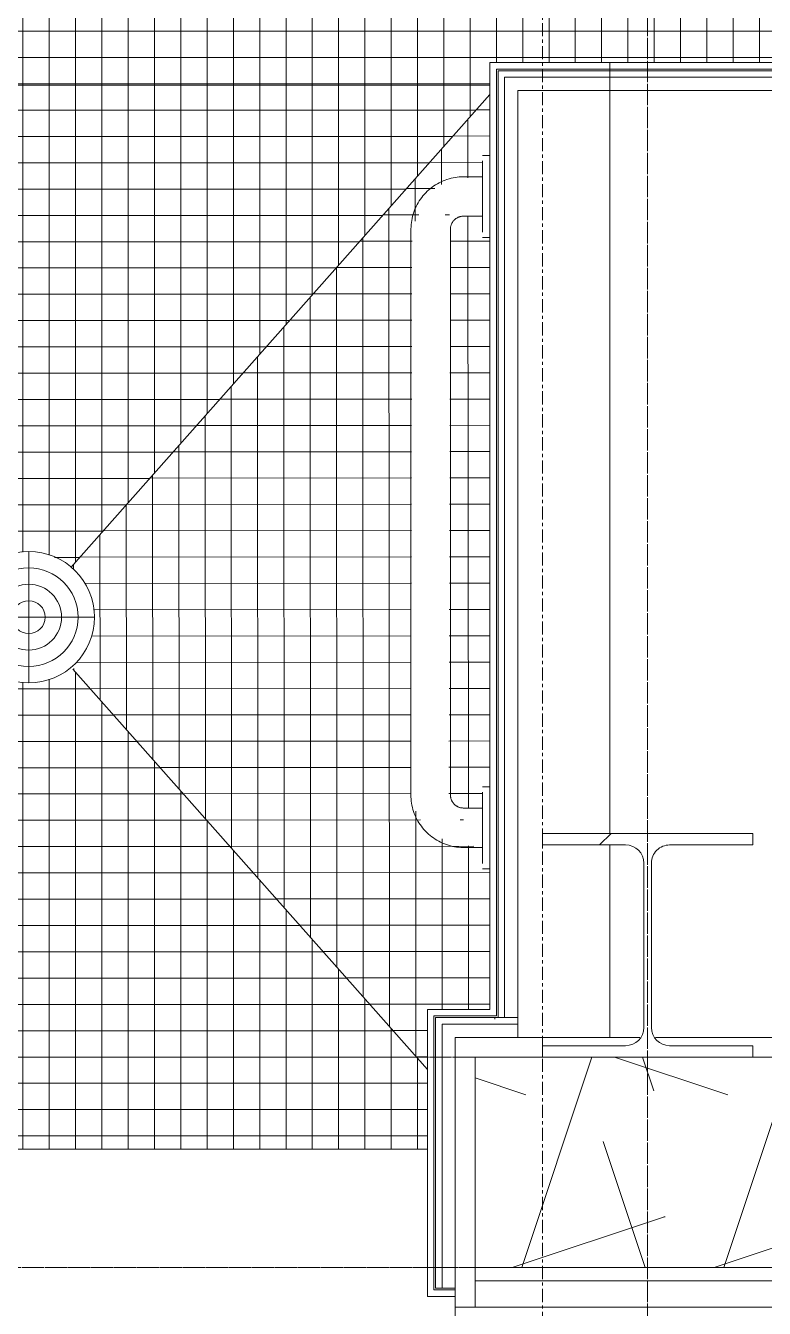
# Model space of a CAD drawing. Header units: inches. Extents: x 25369 to 33163, y -23509 to -20274.
# Drawn here: x 31598.85 to 31626.93, y -22796.85 to -22748.09 of the extents above; entities that cross this region are included whole.
import ezdxf

# ---------------------------------------------------------------- set-up
doc = ezdxf.new("R2010")
doc.units = ezdxf.units.IN
doc.header["$MEASUREMENT"] = 0
doc.linetypes.add('Grid Line 1_2_', pattern=[0.875, 0.5, -0.125, 0.125, -0.125])
for name, color, linetype, lineweight in [('A-FLOR', 192, 'Continuous', 13), ('A-FLOR-PATT', 8, 'Continuous', 13), ('A-WALL', 113, 'Continuous', 13), ('A-WALL-PATT', 111, 'Continuous', 25), ('C-TOPO', 7, 'Continuous', 13), ('I-WALL', 2, 'Continuous', 13), ('L-SITE-WALL', 31, 'Continuous', 13), ('P-SANR-FIXT', 6, 'Continuous', 13), ('Q-SPCQ', 91, 'Continuous', 13), ('S-COLS', 52, 'Continuous', 13), ('S-GRID', 1, 'Continuous', 9)]:
    doc.layers.add(name, color=color, linetype=linetype, lineweight=lineweight)

# ---------------------------------------------------------------- blocks, each defined once
blk = doc.blocks.new('817_Grab_Bars - 8170-001240-25748-Overall Floor Plan')
at = {"layer": 'Q-SPCQ', "color": 43, "lineweight": 9}
for p, q in [((25685.39, -22753.022), (25685.109, -22753.022)), ((25685.109, -22754.584), (25685.109, -22753.231)), ((25685.109, -22753.834), (25684.39, -22753.834)), ((25685.109, -22755.937), (25685.109, -22754.584)), ((25684.39, -22755.334), (25685.109, -22755.334)), ((25682.39, -22755.834), (25682.39, -22777.334)), ((25683.89, -22777.334), (25683.89, -22755.834)), ((25685.109, -22756.147), (25685.39, -22756.147)), ((25685.39, -22777.022), (25685.109, -22777.022)), ((25685.109, -22778.584), (25685.109, -22777.231)), ((25685.109, -22777.834), (25684.39, -22777.834)), ((25685.109, -22779.937), (25685.109, -22778.584)), ((25684.39, -22779.334), (25685.109, -22779.334)), ((25685.109, -22780.147), (25685.39, -22780.147))]:
    blk.add_line(p, q, dxfattribs=at)
at = {"layer": 'Q-SPCQ', "color": 43, "lineweight": 9, "flags": 128}
for points in [[(25684.39, -22753.834), (25684.31, -22753.836), (25684.23, -22753.84), (25684.151, -22753.848), (25684.072, -22753.86), (25683.993, -22753.874), (25683.915, -22753.891), (25683.838, -22753.912), (25683.761, -22753.936), (25683.686, -22753.962), (25683.611, -22753.992), (25683.538, -22754.025), (25683.467, -22754.06), (25683.396, -22754.098), (25683.328, -22754.14), (25683.261, -22754.183), (25683.196, -22754.23), (25683.133, -22754.279), (25683.071, -22754.33), (25683.012, -22754.384), (25682.956, -22754.441), (25682.901, -22754.499), (25682.849, -22754.56), (25682.799, -22754.622), (25682.752, -22754.687), (25682.707, -22754.753), (25682.665, -22754.822), (25682.626, -22754.891), (25682.59, -22754.963), (25682.557, -22755.035), (25682.526, -22755.109), (25682.499, -22755.184), (25682.474, -22755.261), (25682.453, -22755.338), (25682.434, -22755.416), (25682.419, -22755.494), (25682.407, -22755.573), (25682.398, -22755.653), (25682.393, -22755.733), (25682.39, -22755.812), (25682.39, -22755.834)], [(25683.89, -22755.834), (25683.891, -22755.814), (25683.892, -22755.794), (25683.894, -22755.774), (25683.897, -22755.754), (25683.9, -22755.735), (25683.905, -22755.715), (25683.91, -22755.696), (25683.916, -22755.677), (25683.922, -22755.658), (25683.93, -22755.639), (25683.938, -22755.621), (25683.947, -22755.603), (25683.956, -22755.586), (25683.967, -22755.568), (25683.978, -22755.552), (25683.989, -22755.535), (25684.001, -22755.52), (25684.014, -22755.504), (25684.028, -22755.49), (25684.042, -22755.475), (25684.056, -22755.462), (25684.072, -22755.449), (25684.087, -22755.436), (25684.103, -22755.424), (25684.12, -22755.413), (25684.137, -22755.403), (25684.155, -22755.393), (25684.172, -22755.384), (25684.191, -22755.376), (25684.209, -22755.368), (25684.228, -22755.361), (25684.247, -22755.355), (25684.266, -22755.35), (25684.286, -22755.345), (25684.305, -22755.341), (25684.325, -22755.338), (25684.345, -22755.336), (25684.365, -22755.335), (25684.385, -22755.334), (25684.39, -22755.334)], [(25682.39, -22777.334), (25682.392, -22777.414), (25682.397, -22777.494), (25682.405, -22777.573), (25682.416, -22777.653), (25682.43, -22777.731), (25682.448, -22777.809), (25682.468, -22777.887), (25682.492, -22777.963), (25682.518, -22778.039), (25682.548, -22778.113), (25682.581, -22778.186), (25682.616, -22778.258), (25682.655, -22778.328), (25682.696, -22778.396), (25682.74, -22778.463), (25682.786, -22778.528), (25682.835, -22778.592), (25682.887, -22778.653), (25682.941, -22778.712), (25682.997, -22778.769), (25683.055, -22778.823), (25683.116, -22778.876), (25683.179, -22778.925), (25683.243, -22778.972), (25683.31, -22779.017), (25683.378, -22779.059), (25683.448, -22779.098), (25683.519, -22779.134), (25683.592, -22779.168), (25683.666, -22779.198), (25683.741, -22779.226), (25683.817, -22779.25), (25683.894, -22779.271), (25683.972, -22779.29), (25684.05, -22779.305), (25684.129, -22779.317), (25684.209, -22779.326), (25684.289, -22779.331), (25684.369, -22779.334), (25684.39, -22779.334)], [(25684.39, -22777.834), (25684.37, -22777.834), (25684.35, -22777.832), (25684.33, -22777.83), (25684.311, -22777.828), (25684.291, -22777.824), (25684.271, -22777.82), (25684.252, -22777.815), (25684.233, -22777.809), (25684.214, -22777.802), (25684.196, -22777.795), (25684.177, -22777.786), (25684.159, -22777.778), (25684.142, -22777.768), (25684.125, -22777.758), (25684.108, -22777.747), (25684.092, -22777.735), (25684.076, -22777.723), (25684.061, -22777.71), (25684.046, -22777.696), (25684.032, -22777.682), (25684.018, -22777.668), (25684.005, -22777.653), (25683.992, -22777.637), (25683.981, -22777.621), (25683.969, -22777.604), (25683.959, -22777.587), (25683.949, -22777.57), (25683.94, -22777.552), (25683.932, -22777.534), (25683.924, -22777.515), (25683.917, -22777.496), (25683.911, -22777.477), (25683.906, -22777.458), (25683.901, -22777.439), (25683.898, -22777.419), (25683.894, -22777.399), (25683.892, -22777.379), (25683.891, -22777.359), (25683.89, -22777.339), (25683.89, -22777.334)]]:
    blk.add_lwpolyline(points, dxfattribs=at)
blk = doc.blocks.new('Floor Drain - Round - 5_ Strainer - 3_ Drain-418833-Overall Floor Plan')
at = {"layer": 'P-SANR-FIXT', "color": 43, "lineweight": 9}
for p, q in [((0, 2.5), (0, -2.5)), ((-2.5, 0), (2.5, 0))]:
    blk.add_line(p, q, dxfattribs=at)
for radius in [2.5, 1.875, 1.25, 0.625]:
    blk.add_circle((0, 0), radius, dxfattribs=at)
for start, end in [(360, 180), (180, 360)]:
    blk.add_arc((0, 0), 2.5, start, end, dxfattribs=at)
blk = doc.blocks.new('Locker Rooms and Restrooms_rvt-2-Overall Floor Plan')
at = {"layer": 'A-FLOR-PATT', "lineweight": 9}
h = blk.add_hatch(dxfattribs=at)
h.set_pattern_fill('FP_75', color=43, style=0, pattern_type=2)
h.set_pattern_definition([(180, (31990.744, -22714.297), (-1e-16, -1), []), (270, (31990.744, -22714.297), (1, 6e-17), [])])
h.paths.add_polyline_path([(25559.265, -22749.166), (25559.343, -22749.479), (25559.328, -22749.416)], flags=0)
h.paths.add_polyline_path([(25601.39, -22749.041), (25601.468, -22749.354), (25601.453, -22749.291)], flags=0)
h.paths.add_polyline_path([(25643.515, -22749.041), (25643.593, -22749.354), (25643.578, -22749.291)], flags=0)
h.paths.add_polyline_path([(25655.328, -22696.49), (25655.391, -22696.24), (25655.328, -22696.24)], flags=0)
h.paths.add_polyline_path([(25521.39, -22750.354), (25559.015, -22750.354), (25559.015, -22749.166), (25564.64, -22749.166), (25564.64, -22750.354), (25601.14, -22750.354), (25601.14, -22749.041), (25606.765, -22749.041), (25606.765, -22750.354), (25643.265, -22750.354), (25643.265, -22749.041), (25648.89, -22749.041), (25648.89, -22750.354), (25685.39, -22750.354), (25685.39, -22749.49), (25700.828, -22749.49), (25700.828, -22750.354), (25737.265, -22750.354), (25737.265, -22695.928), (25737.14, -22695.928), (25737.078, -22696.178), (25736.828, -22696.24), (25736.828, -22696.49), (25655.078, -22696.49), (25655.078, -22695.428), (25609.203, -22695.428), (25609.203, -22696.49), (25522.515, -22696.49), (25522.515, -22696.178), (25522.265, -22696.178), (25522.203, -22695.928), (25521.953, -22695.928), (25521.953, -22695.428), (25521.39, -22695.428), (25521.39, -22724.132)], flags=0)
h.paths.add_polyline_path([(25700.515, -22749.803), (25700.578, -22749.74), (25700.515, -22749.74), (25700.265, -22749.803)], flags=0)
h.paths.add_polyline_path([(25564.078, -22749.479), (25564.39, -22749.4), (25564.328, -22749.416)], flags=0)
h.paths.add_polyline_path([(25648.328, -22749.354), (25648.64, -22749.275), (25648.578, -22749.291)], flags=0)
h.paths.add_polyline_path([(25606.203, -22749.354), (25606.515, -22749.275), (25606.453, -22749.291)], flags=0)
h.paths.add_polyline_path([(25608.89, -22696.178), (25608.932, -22696.094), (25608.89, -22695.928)], flags=0)
h = blk.add_hatch(dxfattribs=at)
h.set_pattern_fill('FP_71', color=43, style=0, pattern_type=2)
h.set_pattern_definition([(0, (31596.744, -22737.304), (0, 1), []), (90, (31596.744, -22737.304), (-1, 6e-17), [])])
h.paths.add_polyline_path([(25666.007, -22768.919), (25666.09, -22768.81), (25666.608, -22768.413), (25667.211, -22768.163), (25667.858, -22768.078), (25668.505, -22768.163), (25669.108, -22768.413), (25669.5, -22768.646), (25685.39, -22750.706), (25685.39, -22750.354), (25648.89, -22750.354), (25648.89, -22752.974), (25665.981, -22768.894)], flags=0)
h = blk.add_hatch(dxfattribs=at)
h.set_pattern_fill('FP_70', color=43, style=0, pattern_type=2)
h.set_pattern_definition([(270.045, (31820.5, -22553.125), (0.99999969, 0.0007854), []), (0.045, (31820.5, -22553.125), (-0.0007854, 0.99999969), [])])
h.paths.add_polyline_path([(25683.265, -22785.49), (25683.343, -22785.803), (25683.328, -22785.74)], flags=0)
h.paths.add_polyline_path([(25682.47, -22777.752), (25682.545, -22777.658), (25682.474, -22777.658)], flags=0)
h.paths.add_polyline_path([(25683.973, -22753.914), (25684.066, -22753.989), (25684.066, -22753.918)], flags=0)
h.paths.add_polyline_path([(25683.015, -22787.769), (25683.015, -22785.49), (25685.39, -22785.49), (25685.39, -22779.937), (25685.109, -22779.937), (25685.109, -22779.309), (25684.1, -22779.234), (25684.048, -22779.092), (25684.037, -22779.05), (25683.761, -22779.047), (25683.608, -22779.006), (25683.503, -22778.997), (25682.988, -22778.637), (25682.687, -22778.188), (25682.47, -22777.752), (25682.39, -22777.334), (25682.432, -22755.834), (25682.491, -22755.834), (25682.492, -22755.543), (25682.632, -22755.492), (25682.674, -22755.481), (25682.694, -22755.183), (25682.753, -22755.111), (25682.694, -22755.009), (25683.087, -22754.432), (25683.536, -22754.131), (25684.066, -22753.902), (25685.053, -22753.86), (25685.109, -22753.803), (25685.109, -22753.231), (25685.39, -22753.182), (25685.39, -22750.706), (25669.464, -22768.686), (25669.626, -22768.81), (25670.023, -22769.328), (25670.273, -22769.931), (25670.358, -22770.578), (25670.273, -22771.225), (25670.023, -22771.828), (25669.546, -22772.562), (25682.603, -22787.303)], flags=0)
h.paths.add_polyline_path([(25685.39, -22786.053), (25685.64, -22785.74), (25685.629, -22785.814)], flags=0)
h.paths.add_polyline_path([(25683.33, -22778.781), (25683.505, -22778.737), (25683.261, -22778.675), (25683.325, -22778.773)], flags=0)
h.paths.add_polyline_path([(25684.39, -22778.39), (25684.39, -22778.209), (25684.224, -22778.311)], flags=0)
h.paths.add_polyline_path([(25684.113, -22778.124), (25684.074, -22777.987), (25683.915, -22777.935), (25683.829, -22777.875), (25683.748, -22778.009), (25683.994, -22778.104), (25684.04, -22778.112)], flags=0)
h.paths.add_polyline_path([(25684.39, -22778.054), (25684.39, -22777.935), (25684.144, -22777.976)], flags=0)
h.paths.add_polyline_path([(25684.39, -22755.234), (25684.39, -22755.114), (25684.144, -22755.192)], flags=0)
h.paths.add_polyline_path([(25683.748, -22755.588), (25683.79, -22755.359), (25683.865, -22755.302), (25683.762, -22755.136), (25683.62, -22755.438), (25683.671, -22755.572), (25683.718, -22755.582)], flags=0)
h.paths.add_polyline_path([(25683.79, -22755.834), (25683.718, -22755.684), (25683.762, -22755.834)], flags=0)
h.paths.add_polyline_path([(25683.79, -22777.334), (25683.671, -22777.334), (25683.77, -22777.452)], flags=0)
h.paths.add_polyline_path([(25684.39, -22777.935), (25684.39, -22777.86), (25685.109, -22777.803), (25685.109, -22777.231), (25685.39, -22777.231), (25685.39, -22755.937), (25685.109, -22755.937), (25685.109, -22755.309), (25684.098, -22755.339), (25683.865, -22755.612), (25683.873, -22755.834), (25683.89, -22755.834), (25683.829, -22777.334), (25683.79, -22777.334), (25683.89, -22777.621), (25684.168, -22777.86)], flags=0)
h.paths.add_polyline_path([(25683.413, -22777.5), (25683.413, -22777.334), (25683.354, -22777.374)], flags=0)
h.paths.add_polyline_path([(25683.515, -22755.834), (25683.413, -22755.668), (25683.413, -22755.834), (25683.502, -22755.834)], flags=0)
h.paths.add_polyline_path([(25682.951, -22755.027), (25683.049, -22754.705), (25682.946, -22754.867)], flags=0)
h.paths.add_polyline_path([(25684.39, -22754.959), (25684.39, -22754.778), (25684.265, -22754.882)], flags=0)
h = blk.add_hatch(dxfattribs=at)
h.set_pattern_fill('FP_69', color=43, style=0, pattern_type=2)
h.set_pattern_definition([(0, (31597.744, -22772.3), (0, 1), []), (90, (31597.744, -22772.3), (-1, 6e-17), [])])
h.paths.add_polyline_path([(25662.119, -22790.803), (25683.015, -22790.803), (25683.015, -22787.769), (25669.464, -22772.47), (25669.108, -22772.743), (25668.505, -22772.993), (25667.788, -22773.069), (25667.211, -22772.993), (25666.355, -22772.549), (25665.952, -22772.289), (25646.078, -22790.803), (25648.89, -22790.803)], flags=0)
at = {"layer": 'A-FLOR', "color": 43, "lineweight": 9}
for p, q in [((25648.882, -22750.354), (25685.39, -22750.354)), ((25648.882, -22750.354), (25685.39, -22750.354)), ((25685.39, -22750.706), (25669.464, -22768.686)), ((25683.015, -22787.769), (25669.534, -22772.549)), ((25683.015, -22790.803), (25646.078, -22790.803))]:
    blk.add_line(p, q, dxfattribs=at)
at = {"layer": 'A-WALL', "color": 7}
for p, q in [((25685.703, -22749.74), (25685.64, -22749.74)), ((25685.64, -22749.74), (25685.64, -22785.74)), ((25689.953, -22749.74), (25685.703, -22749.74)), ((25685.953, -22749.803), (25685.703, -22749.803)), ((25685.703, -22749.803), (25685.703, -22785.803)), ((25689.953, -22749.803), (25685.953, -22749.803)), ((25689.953, -22749.74), (25689.953, -22749.49)), ((25689.953, -22749.49), (25689.953, -22749.74)), ((25689.953, -22749.803), (25689.953, -22749.74)), ((25696.265, -22749.74), (25689.953, -22749.74)), ((25689.953, -22749.74), (25689.953, -22749.803)), ((25689.953, -22750.053), (25689.953, -22749.803)), ((25696.265, -22749.803), (25689.953, -22749.803)), ((25689.953, -22749.803), (25689.953, -22750.053)), ((25686.453, -22750.053), (25685.953, -22750.053)), ((25685.953, -22750.053), (25685.953, -22785.803)), ((25689.953, -22750.053), (25686.453, -22750.053)), ((25689.953, -22750.553), (25689.953, -22750.053)), ((25696.265, -22750.053), (25689.953, -22750.053)), ((25689.953, -22750.053), (25689.953, -22750.553)), ((25686.453, -22750.553), (25686.453, -22785.803)), ((25689.953, -22750.553), (25686.453, -22750.553)), ((25683.265, -22785.74), (25683.328, -22785.74)), ((25683.265, -22796.156), (25683.265, -22785.74)), ((25683.328, -22785.74), (25684.078, -22785.74)), ((25683.328, -22785.803), (25683.578, -22785.803)), ((25683.328, -22796.093), (25683.328, -22785.803)), ((25683.578, -22785.803), (25684.078, -22785.803)), ((25684.078, -22785.74), (25685.39, -22785.74)), ((25684.078, -22785.803), (25685.39, -22785.803)), ((25685.64, -22785.74), (25685.39, -22785.74)), ((25685.64, -22785.803), (25685.39, -22785.803)), ((25685.703, -22785.803), (25685.64, -22785.803)), ((25685.953, -22785.803), (25685.703, -22785.803)), ((25686.453, -22785.803), (25685.953, -22785.803)), ((25686.453, -22785.803), (25686.453, -22786.053)), ((25686.453, -22785.803), (25686.453, -22786.053)), ((25683.578, -22786.053), (25684.078, -22786.053)), ((25683.578, -22796.093), (25683.578, -22786.053)), ((25684.078, -22786.053), (25685.39, -22786.053)), ((25686.453, -22786.053), (25685.39, -22786.053)), ((25686.453, -22786.053), (25686.453, -22786.553)), ((25686.453, -22786.053), (25686.453, -22786.553)), ((25683.265, -22796.156), (25683.328, -22796.156)), ((25683.328, -22796.093), (25684.078, -22796.093)), ((25683.328, -22796.156), (25684.078, -22796.156))]:
    blk.add_line(p, q, dxfattribs=at)
at = {"layer": 'I-WALL', "color": 7}
for p, q in [((25685.64, -22749.49), (25685.39, -22749.49)), ((25685.39, -22749.49), (25685.39, -22785.49)), ((25689.953, -22749.49), (25685.64, -22749.49)), ((25696.265, -22749.49), (25689.953, -22749.49)), ((25689.953, -22778.803), (25689.953, -22750.553)), ((25689.953, -22750.553), (25696.265, -22750.553)), ((25689.953, -22786.553), (25689.953, -22779.236)), ((25683.015, -22785.49), (25683.015, -22796.406)), ((25683.265, -22785.49), (25683.015, -22785.49)), ((25684.078, -22785.49), (25683.265, -22785.49)), ((25685.39, -22785.49), (25684.078, -22785.49)), ((25684.078, -22786.553), (25685.39, -22786.553)), ((25684.078, -22796.093), (25684.078, -22786.553)), ((25685.39, -22786.553), (25686.453, -22786.553)), ((25686.453, -22786.553), (25689.953, -22786.553)), ((25684.078, -22796.156), (25684.078, -22796.093)), ((25684.078, -22796.406), (25684.078, -22796.156)), ((25683.015, -22796.406), (25683.265, -22796.406)), ((25683.265, -22796.406), (25684.078, -22796.406))]:
    blk.add_line(p, q, dxfattribs=at)
at = {"color": 43, "lineweight": 9}
for name, p in [('817_Grab_Bars - 8170-001240-25748-Overall Floor Plan', (0, 0)), ('Floor Drain - Round - 5_ Strainer - 3_ Drain-418833-Overall Floor Plan', (25667.858, -22770.578))]:
    blk.add_blockref(name, p, dxfattribs=at)
blk = doc.blocks.new('Struct_Xcel_Sports Complex_rvt-2-Overall Floor Plan')
at = {"layer": 'L-SITE-WALL', "color": 43, "lineweight": 9}
blk.add_line((25521.39, -22790.803), (25683.015, -22790.803), dxfattribs=at)
blk = doc.blocks.new('W-Wide Flange-Column - B2_F-1401326-Overall Floor Plan')
at = {"layer": 'S-COLS', "lineweight": 9}
h = blk.add_hatch(dxfattribs=at)
h.set_pattern_fill('FP_13', color=253, style=0, pattern_type=2)
h.set_pattern_definition([(225, (31622.494, -22783.053), (19.00703, -19.00703), []), (225, (31622.494, -22811.853), (19.00703, -19.00703), [])])
h.paths.add_polyline_path([(-4, 4.25), (-4, 3.816), (-0.836, 3.816), (-0.347, 3.614), (-0.145, 3.125), (-0.145, -3.125), (-0.347, -3.614), (-0.836, -3.816), (-4, -3.816), (-4, -4.25), (4, -4.25), (4, -3.816), (0.836, -3.816), (0.347, -3.614), (0.145, -3.125), (0.145, 3.125), (0.347, 3.614), (0.836, 3.816), (4, 3.816), (4, 4.25)], flags=0)
at = {"layer": 'S-COLS', "color": 7}
for p, q in [((4, 4.25), (-4, 4.25)), ((-4, 4.25), (-4, 3.816)), ((4, 3.816), (4, 4.25)), ((-4, 3.816), (-0.836, 3.816)), ((0.836, 3.816), (4, 3.816)), ((-0.145, 3.125), (-0.145, -3.125)), ((0.145, -3.125), (0.145, 3.125)), ((-0.836, -3.816), (-4, -3.816)), ((-4, -3.816), (-4, -4.25)), ((4, -3.816), (0.836, -3.816)), ((4, -4.25), (4, -3.816)), ((-4, -4.25), (4, -4.25))]:
    blk.add_line(p, q, dxfattribs=at)
for centre, start, end in [((-0.836, 3.125), 0, 90), ((0.836, 3.125), 90, 180), ((-0.836, -3.125), 270, 0), ((0.836, -3.125), 180, 270)]:
    blk.add_arc(centre, 0.691, start, end, dxfattribs=at)

msp = doc.modelspace()

# ---------------------------------------------------------------- hatches: boundary and pattern name
at = {"layer": 'A-WALL-PATT', "lineweight": 9}
h = msp.add_hatch(dxfattribs=at)
h.set_pattern_fill('FP_18', color=253, style=0, pattern_type=2)
h.set_pattern_definition([(161.57, (5932.064, 0.96), (-7.6802237, -0.0009796), [0, -54.643, 6.067, 0]), (18.43, (5930.144, 0.96), (-7.6802237, 0.0009796), [0, -54.643, 6.067, 0]), (108.43, (5932.064, 0.96), (3.8382953, -19.20136532), [18.211, -42.499]), (71.57, (5930.144, 0.96), (3.8382953, 19.20136532), [18.211, -42.499])])
h.paths.add_polyline_path([(31727.931, -22795.303), (31727.931, -22787.303), (31615.931, -22787.303), (31615.931, -22795.303), (31698.5, -22795.303)], flags=0)
h = msp.add_hatch(dxfattribs=at)
h.set_pattern_fill('FP_20', color=253, style=0, pattern_type=2)
h.set_pattern_definition([(0, (5931.104, 0), (30.72, 7.68), [2.534, -20.506, 2.534, -20.506, -122.88]), (0, (5931.104, 0), (30.72, 7.68), [-46.08, 2.534, -43.546, 2.534, -20.506, -53.76]), (0, (5931.104, 0), (30.72, 7.68), [-115.2, 2.534, -12.826, 2.534, -35.866]), (120, (5942.624, 3.84), (-22.0110751, 22.7643004), [2.534, -20.506, 2.534, -20.506, -122.88]), (120, (5942.624, 3.84), (-22.0110751, 22.7643004), [-46.08, 2.534, -43.546, 2.534, -20.506, -53.76]), (120, (5942.624, 3.84), (-22.0110751, 22.7643004), [-115.2, 2.534, -12.826, 2.534, -35.866]), (240, (5946.464, 19.2), (-8.7089249, -30.4443004), [2.534, -20.506, 2.534, -20.506, -122.88]), (240, (5946.464, 19.2), (-8.7089249, -30.4443004), [-46.08, 2.534, -43.546, 2.534, -20.506, -53.76]), (240, (5946.464, 19.2), (-8.7089249, -30.4443004), [-115.2, 2.534, -12.826, 2.534, -35.866])])
h.paths.add_polyline_path([(31727.931, -22795.803), (31727.931, -22795.303), (31615.931, -22795.303), (31615.931, -22795.803), (31698.5, -22795.803)], flags=0)
h = msp.add_hatch(dxfattribs=at)
h.set_pattern_fill('FP_21', color=253, style=0, pattern_type=2)
h.set_pattern_definition([(0, (5931.104, 0), (0, 24), []), (90, (5931.104, 0), (-24, 1e-15), [])])
h.paths.add_polyline_path([(31663.408, -22796.803), (31727.931, -22796.803), (31727.931, -22795.803), (31615.931, -22795.803), (31615.931, -22796.803), (31645.861, -22796.803)], flags=0)

# ---------------------------------------------------------------- linework, layer by layer
at = {"layer": 'A-WALL', "color": 7}
for p, q in [((31622.194, -22786.553), (31615.181, -22786.553)), ((31615.181, -22786.553), (31615.181, -22798.615)), ((31668.369, -22786.553), (31622.794, -22786.553)), ((31615.931, -22787.303), (31615.931, -22796.803)), ((31618.494, -22787.303), (31615.931, -22787.303)), ((31727.931, -22787.303), (31626.494, -22787.303)), ((31727.931, -22795.303), (31615.931, -22795.303)), ((31727.931, -22795.803), (31615.931, -22795.803)), ((31728.681, -22796.803), (31615.181, -22796.803))]:
    msp.add_line(p, q, dxfattribs=at)
at = {"layer": 'C-TOPO', "color": 43, "lineweight": 9}
msp.add_line((31614.119, -22790.802), (31452.494, -22790.802), dxfattribs=at)
at = {"layer": 'S-GRID', "linetype": 'Grid Line 1_2_'}
for p, q in [((31622.494, -23095.8), (31622.494, -20550.053)), ((31618.494, -23317.241), (31618.494, -20902.428)), ((31622.494, -23413.241), (31622.494, -20902.428)), ((32358.445, -22787.303), (27402.463, -22787.303)), ((32650.168, -22787.303), (27721.31, -22787.303)), ((32262.445, -22795.303), (27498.463, -22795.303)), ((32554.168, -22795.303), (27846.622, -22795.303))]:
    msp.add_line(p, q, dxfattribs=at)

# ---------------------------------------------------------------- block references
at = {"color": 250, "lineweight": 5}
for name in ['Struct_Xcel_Sports Complex_rvt-2-Overall Floor Plan', 'Locker Rooms and Restrooms_rvt-2-Overall Floor Plan']:
    msp.add_blockref(name, (5931.104, 0), dxfattribs=at)
at = {"layer": 'S-COLS', "color": 43, "lineweight": 9, "rotation": 180}
msp.add_blockref('W-Wide Flange-Column - B2_F-1401326-Overall Floor Plan', (31622.494, -22783.053), dxfattribs=at)

doc.saveas('drawing.dxf')
